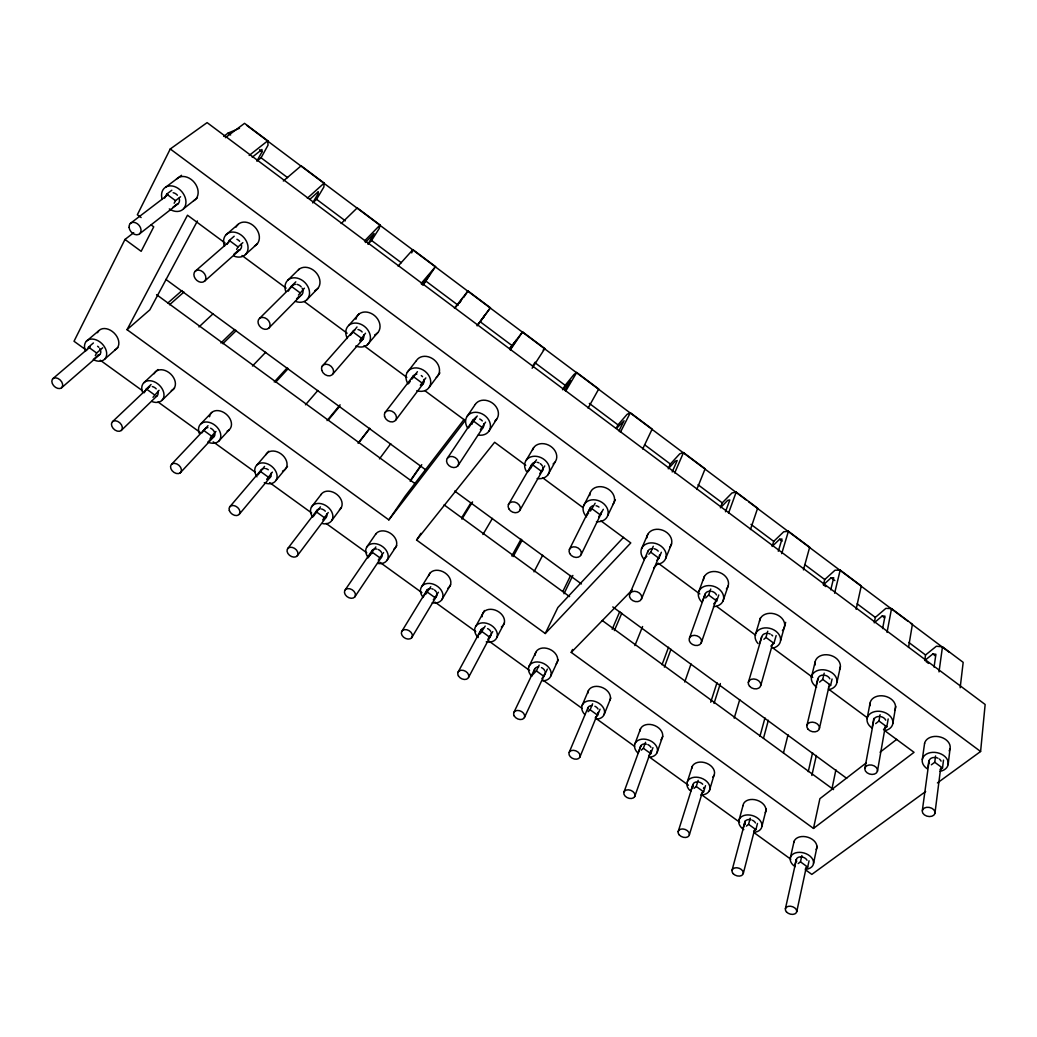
<?xml version="1.0" encoding="UTF-8"?>
<svg xmlns="http://www.w3.org/2000/svg" width="1037" height="1037" viewBox="0 0 1037 1037"><rect width="100%" height="100%" fill="white"/><g stroke="black" fill="none" stroke-linecap="round" stroke-linejoin="round"><path stroke-width="1.5" d="M283.321 181.008L301.158 165.803L324.179 183.082L323.855 187.036L316.57 199.311L312.655 202.876L318.139 193.647L318.268 191.702L310.011 199.169M937.422 782.922L980.6 751.488L985.15 704.486L207.102 122.625L170.262 148.978L137.338 214.763L141.123 217.537M960.171 687.725L963.179 662.345L942.477 646.816L936.372 646.232L925.548 654.982L924.706 660.53M948.129 764.606L950.035 748.908M940.248 769.687L942.516 768.015L943.501 760.095M934.92 813.488A6.481 4.55 12.3 0 0 926.585 807.33A6.481 4.55 12.3 0 0 924.421 814.913A6.481 4.55 12.3 0 0 934.92 813.488L940.663 768.184M931.356 764.787L934.752 762.273L935.581 755.96M927.972 767.302L928.828 760.989M922.347 810.364L929.139 760.562M939.003 671.898L942.477 646.816M922.308 759.447L924.576 743.438M934.065 667.076L935.892 654.282L932.859 653.958L925.872 659.584M908.542 647.399L912.404 624.261L891.522 608.602L885.87 608.369L875.319 617.404L874.243 622.796L882.189 616.004L884.989 616.159L882.604 628.591M892.805 723.657L895.735 706.391M883.498 729.413L886.804 726.807L888.178 718.939M877.445 771.217A6.455 4.641 13.8 0 0 869.019 765.008A6.455 4.641 13.8 0 0 867.075 772.798A6.455 4.641 13.8 0 0 877.445 771.217L885.417 725.719M875.669 723.619L878.974 721.013L880.102 714.739M872.376 726.237L873.828 718.382M864.91 768.145L873.893 719.704A6.209 4.576 13 0 1 879.415 716.463M887.05 632.401L891.522 608.602M867.101 718.641L870.069 703.073M832.037 788.444L835.9 769.804M813.514 863.484L817.13 846.283M796.714 911.821L806.332 866.971M805.399 868.786L807.706 867.088L809.054 860.775M572.567 649.473L571.231 652.403L813.488 828.42L819.891 798.684L865.999 763.076M798.166 863.562L800.473 861.851L801.86 855.564M856.134 609.289L861.267 585.905L840.19 570.104L835.005 570.233L824.739 579.553L823.417 584.79L825.867 586.618M794.718 866.128L796.118 859.829M785.385 908.788L796.377 859.479M836.963 682.307L840.437 666.635M828.498 687.064L830.65 685.263L832.063 679.015M811.854 775.482L816.352 755.48M819.399 728.531L829.444 684.433M790.22 858.338L794.109 841.266M808.251 771.658L812.58 752.758M819.528 682.113L822.73 679.416L824.195 673.182M816.339 684.822L817.817 678.587M806.903 725.524L818.128 678.457M834.616 593.203L840.19 570.104M811.362 677.446L815.16 661.891M341.173 223.512L357.247 207.88L380.073 224.99L379.205 228.529L371.57 240.467L367.954 244.226L374.098 233.506L365.361 242.502M830.754 589.82L833.722 577.752L831.143 577.79L823.417 584.79M783.466 752.94L788.055 734.727M761.962 826.178L766.356 808.899M753.64 831.389L755.895 829.626L757.477 823.456M743.296 873.439L754.599 829.756M746.355 826.113L748.584 824.337L750.218 818.193M732.005 870.445L744.89 822.263M742.998 828.77L745.059 821.084M763.478 738.318L768.352 720.287M738.772 821.161L743.01 805.568M759.927 736.335L764.982 717.876M803.429 569.883L809.677 547.212L788.418 531.268L783.7 531.774L773.719 541.379L772.137 546.447L779.655 539.24L782.002 539.02L778.281 551.243M780.589 640.568L785.67 622.343M760.769 685.431L772.513 644.171M770.828 646.116L773.939 643.329L776.143 635.564M763.893 639.285L765.954 637.418L767.756 631.235M759.758 643.018L761.586 636.835M748.325 682.476L761.819 636.835A6.17 4.744 17 0 1 767.069 633.322M734.196 718.174L739.731 699.638M709.386 790.674L714 775.339M781.704 553.641L788.418 531.268M755.792 633.335L760.471 617.832M701.44 793.655L703.617 791.827L705.497 785.67M689.398 834.707L702.451 792.048M694.077 788.34L696.255 786.5L698.16 780.368M690.823 791.088L692.768 784.957M678.133 831.765L692.962 784.711M714.026 703.423L720.352 683.552M710.721 702.218L717.008 682.709M687.427 781.522L692.288 766.317M750.438 529.544L757.632 508.182L736.192 492.095L731.953 492.977L722.258 502.867L720.43 507.78L727.728 500.34L729.815 499.938L725.485 511.76M723.022 601.019L728.168 585.853M713.689 603.871L716.697 600.98L718.771 594.966M701.168 643.109A6.403 4.887 20.2 0 0 694.453 635.344A6.403 4.887 20.2 0 0 690.473 642.862A6.403 4.887 20.2 0 0 701.168 643.109L716.554 598.699A6.157 4.809 19.7 0 1 715.789 599.71M684.731 682.009L691.031 663.939M656.991 752.771L662.773 736.322M705.627 597.921L708.634 595.018L710.747 589.029M634.67 796.636A5.846 4.083 21.9 0 0 628.422 789.818A5.846 4.083 21.9 0 0 625.065 796.053A5.846 4.083 21.9 0 0 634.67 796.636L651.106 750.568A5.639 4.044 21.6 0 1 650.432 751.41M648.695 755.545L650.808 753.653L652.947 747.651M702.632 600.812L704.784 594.823M689.553 637.794L705.367 593.605M411.728 252.911L412.907 249.632L435.527 266.587L423.653 284.268M698.925 591.284L704.395 576.287M728.531 513.159L736.192 492.095M641.281 750.179L643.381 748.286L645.545 742.298M638.131 753.031L640.866 745.551M624.093 791.724L640.879 745.836M664.38 667.128L670.991 649.266M635.007 743.633L640.516 728.817M662.021 664.769L668.567 647.218M634.903 645.597L642.577 626.529M696.799 489.438L705.134 468.802L683.5 452.573L679.741 453.843L670.356 464.032L668.256 468.776L675.333 461.115L677.187 460.519L672.209 471.939M665.624 558.541L671.587 543.894M604.13 714.532L610.806 698.057M579.826 757.23A5.846 4.135 23.9 0 0 573.448 750.308A5.846 4.135 23.9 0 0 570.298 756.738A5.846 4.135 23.9 0 0 579.826 757.23L598.245 712.341A5.639 4.096 23.7 0 1 597.61 713.21M595.562 717.137L597.61 715.193L600.06 709.204M641.41 599.166A6.403 4.965 23.1 0 0 634.553 591.284A6.403 4.965 23.1 0 0 630.82 599.036A6.403 4.965 23.1 0 0 641.41 599.166L658.547 557.712M656.952 560.213L658.897 558.23L661.36 552.267M588.083 711.732L590.105 709.775L592.607 703.812M569.209 752.305L588.005 707.61M648.825 554.199L650.756 552.202L653.258 546.279M582.133 705.419L588.459 690.564M629.77 593.851L647.956 551.14M614.384 630.6L621.785 613.204M612.167 629.329L619.789 611.545M641.514 548.832L647.788 534.34M674.698 472.911L683.5 452.573M550.816 675.968L558.23 659.934M541.962 678.405L543.932 676.383L547.342 669.111M524.463 717.461L544.931 673.778M642.681 448.969L652.169 429.072L630.34 412.7L627.074 414.359L617.987 424.859L616.224 428.281M531.475 675.994L536.375 670.913L539.136 665.119M607.682 515.661L615.369 499.64M513.833 712.523L534.664 669.034M420.944 533.342L416.602 540.044L545.255 633.516L557.854 607.526L623.522 537.335M581.057 554.795L601.227 513.367M598.673 517.113L603.327 509.31M563.985 593.747L572.865 575.431M528.792 666.856L535.792 652.416M562.897 591.362L570.622 575.509M590.455 511.047L595.147 503.256M133.721 232.69L124.971 239.456L74.016 341.264L85.838 349.806M569.378 549.467L589.988 508.26M589.599 509.465L586.735 515.182L588.588 513.108M583.546 505.978L590.118 493.016M620.385 432.299L630.34 412.7M87.186 349.754L88.521 347.136L93.408 342.962M164.702 198.015L166.685 194.126L171.818 190.238M618.933 430.835L624.08 420.75L616.613 428.294M95.3 355.613L96.648 353.021L102.702 347.771M174.164 203.226L175.499 200.647L180.581 196.719M534.016 571.841L542.688 555.223M497.021 637.042L504.449 622.887M425.001 390.793L465.237 420.542L388.849 519.887L127.032 329.662L187.49 215.216L225.133 243.047M487.883 639.323L492.782 631.585M468.594 677.33L491.136 634.877M197.419 220.972L149.808 309.869L127.032 329.662M480.261 633.814L485.186 626.089M457.939 672.391L480.844 630.133M477.435 636.964L480.481 631.339M252.211 157.222L261.933 149.509L262.089 151.674L256.865 161.163L261.065 157.78L268.026 145.18L267.779 140.773L244.538 123.338L225.366 137.675M513.146 556.597L522.155 540.186M476.035 625.907L484.486 610.495M511.811 555.988L521.054 539.188M588.083 408.137L598.725 388.992L576.715 372.477L573.954 374.526L565.165 385.336L562.547 389.731L570.506 380.618L564.763 390.327M144.247 392.764L146.36 388.953L151.065 384.507M227.194 244.213L229.307 240.454L234.181 236.216M547.925 474.803L554.989 462.178M236.617 249.411L238.03 246.91L242.852 242.645M152.996 397.301L159.076 390.301M539.81 473.598L544.736 465.937M520.094 509.971L542.714 470.072M531.942 464.861L527.937 471.744L536.479 459.832M508.389 504.643L531.462 464.978M526.239 460.234L533.588 447.777M482.931 534.509L492.419 518.396M441.723 599.879L450.667 584.764M565.58 391.312L576.715 372.477M433.31 599.892L438.418 592.244M411.65 637.781A5.911 4.265 30.7 0 0 406.893 629.783A5.911 4.265 30.7 0 0 402.084 635.448A5.911 4.265 30.7 0 0 411.65 637.781L436.305 596.573M477.137 325.864L490.41 307.756L467.998 290.943L463.565 297.619M202.111 432.805L203.602 430.342L211.587 436.11L215.942 431.457M288.325 291.177L291.293 286.303L295.804 281.844M402.084 630.911L427.101 589.923M422.915 597.584L425.416 593.488M425.624 594.331L430.757 586.709M298.449 295.117L304.398 288.195M210.083 438.56L211.587 436.11M421.683 586.605L430.07 573.007M461.841 517.489L471.083 502.569M461.893 519.122L472.548 501.895M532.124 368.252L544.814 348.562L522.596 331.892L509.711 348.626M488.92 431.159L496.775 419.026M532.538 366.23L535.157 362.172M480.377 429.642L485.575 422.15M457.861 465.859A6.494 5.12 33.6 0 0 452.78 456.591A6.494 5.12 33.6 0 0 447.297 463.578A6.494 5.12 33.6 0 0 457.861 465.859L483.009 427.516M257.954 474.92L264.526 466.43M350.415 335.314L357.013 326.966M387.021 560.33L396.756 545.682M266.652 479.444L272.394 472.12M359.735 340.447L365.517 333.253M354.784 596.923A5.95 4.291 33.2 0 0 349.845 588.783A5.95 4.291 33.2 0 0 345.243 594.642A5.95 4.291 33.2 0 0 354.784 596.923L381.577 556.999M468.568 427.879L475.659 417.302M472.004 423.459L477.24 415.967M378.259 560.097L383.573 552.565M447.414 458.173L472.989 420.102M467.065 416.459L475.205 404.508M510.1 349.443L516.465 340.136L509.906 348.497M371.518 552.565L367.902 557.854L375.848 546.966M510.269 349.949L522.596 331.892M422.824 285.253L429.487 274.999L421.463 284.449M345.127 589.988L372.296 550.284M388.849 519.887L405.182 496.153L464.07 419.441M410.198 481.337L421.761 464.667M366.839 546.953L375.938 533.783M410.678 480.079L420.711 465.639M459.339 303.141L461.089 300.691M313.226 516.607L320.433 506.873M408.617 383.586L410.25 381.292M411.896 379.011L417.418 371.687M483.372 317.374L484.318 316.065L477.577 325.125M322.701 519.952L328.236 512.524M420.348 385.271L425.844 377.922M379.464 458.872L390.755 443.693M331.84 520.418L341.406 507.534M477.357 325.346L490.41 307.756M429.344 387.086L439.921 372.879M297.373 555.689A6.002 4.317 35.6 0 0 292.265 547.406A6.002 4.317 35.6 0 0 287.884 553.46A6.002 4.317 35.6 0 0 297.373 555.689L326.357 517.074M395.693 420.166L423.394 383.418M287.625 548.69L316.985 510.295M311.502 506.937L321.327 494.221M385.129 412.402L413.27 375.925M358.063 443.227L369.587 428.372M359.087 442.371L369.898 428.411M407.321 372.257L416.252 360.824M454.439 308.209L467.998 290.943M454.932 308.196L461.919 299.291M416.602 540.044L494.623 442.268L525.746 465.276M327.07 420.581L340.097 404.819M328.418 419.946L339.708 406.271M276.153 480.144L287.482 466.469M239.43 514.067L270.644 476.774M367.409 344.738L377.637 332.747M229.592 507.002L261.181 469.942M421.242 283.386L435.527 266.587M257.163 464.732L268.777 451.238M305.487 404.806L317.866 390.469M332.89 373.994L363.196 338.892M322.222 366.152L352.969 331.321M348.73 325.449L359.243 313.68M398.104 266.094L412.907 249.632M274.222 381.953L287.132 367.941M275.596 382.29L288.273 368.498M218.522 441.373L229.268 429.72M207.815 442.229L214.348 435.229M180.192 472.898A6.131 4.342 40.2 0 0 176.899 463.967A6.131 4.342 40.2 0 0 170.872 468.594A6.131 4.342 40.2 0 0 180.192 472.898L213.674 436.953M545.255 633.516L630.781 542.921L600.954 520.872M171.766 464.083L208.009 425.701M200.75 423.939L211.755 412.454M252.458 366.035L265.718 352.256M644.962 558.204L646.894 556.208M306.732 299.862L317.84 288.442M364.518 240.973L380.073 224.99M571.231 652.403L632.259 589.859M653.725 567.861L658.249 563.234L699.806 593.942M296.569 298.837L298.799 296.582M268.544 328.366A6.728 5.172 43.8 0 0 265.291 318.048A6.728 5.172 43.8 0 0 258.317 323.713A6.728 5.172 43.8 0 0 268.544 328.366L301.534 294.91M259.535 318.398L292.94 285.266M222.825 343.714L236.371 330.466M287.716 280.301L299.136 269.114M161.876 400.438L174.514 388.11M220.933 342.988L234.725 329.533M121.186 430.524A6.209 4.342 42.3 0 0 117.687 421.398A6.209 4.342 42.3 0 0 111.84 426.207A6.209 4.342 42.3 0 0 121.186 430.524L156.963 395.953M112.605 421.579L148.771 387.268M143.832 382.77L157.922 369.535M198.974 326.94L213.129 313.705M543.181 350.078L544.814 348.562M307.354 198.223L324.179 183.082M245.445 254.532L257.474 243.708M233.779 254.402L238.614 250.111M204.47 281.273A6.844 5.172 46.6 0 0 200.958 270.722A6.844 5.172 46.6 0 0 194.23 276.62A6.844 5.172 46.6 0 0 204.47 281.273L240.169 249.528M169.537 304.761L183.951 292.045M167.916 302.934L181.993 290.567M104.724 359.113L117.816 347.615M93.278 359.515L98.126 355.302M195.28 271.15L230.201 240.791M61.624 387.747A6.3 4.342 44.2 0 0 57.891 378.427A6.3 4.342 44.2 0 0 52.265 383.431A6.3 4.342 44.2 0 0 61.624 387.747L99.746 354.589M226.092 234.699L238.095 224.407M52.874 378.661L90.193 346.799M86.395 341.212L98.554 330.933M249.165 155.459L267.779 140.773M183.549 208.761L197.393 197.821M139.736 233.701L178.195 203.693M172.764 207.4L176.575 204.432M880.076 752.201L896.733 739.342M130.351 223.422L168.007 194.71M813.488 828.42L914.051 752.331L884.185 730.255M166.063 186.919L181.527 175.292M223.681 136.378L228.075 133.099L239.482 128.277M925.652 791.503L811.828 874.398L805.256 869.667M88.521 347.136L96.648 353.021M146.36 388.953L154.422 394.786M260.326 471.355L268.233 477.072M316.531 511.98L324.374 517.657M372.231 552.254L380.009 557.867M427.438 592.166L435.138 597.727M482.153 631.714L489.775 637.236M536.375 670.913L543.932 676.383M590.105 709.775L597.61 715.193M643.381 748.286L650.808 753.653M696.255 786.5L703.617 791.827M748.584 824.337L755.895 829.626M800.473 861.851L807.706 867.088M100.278 360.241L142.289 390.599M158.039 401.98L200.05 432.338M213.181 441.827L255.193 472.185M269.633 482.62L311.644 512.978M326.085 523.413L366.787 552.812M379.905 562.3L421.916 592.658M435.047 602.147L475.75 631.559M488.868 641.035L529.57 670.446M542.701 679.935L582.081 708.388M595.212 717.876L634.592 746.342M649.032 756.777L688.425 785.229M701.543 794.718L739.627 822.224M754.068 832.659L790.816 859.232M156.587 294.677L415.344 483.851M444.095 504.863L569.559 596.586M602.225 620.476L833.541 789.585M124.971 239.456L141.162 251.33L153.735 226.831L151.208 224.977M165.842 279.381L425.909 469.968M454.66 491.045L581.42 583.935M612.789 606.93L846.723 778.359M166.685 194.126L175.499 200.647M229.307 240.454L238.03 246.91M291.293 286.303L299.939 292.706M352.761 331.775L361.317 338.101M413.53 376.729L422.007 382.99M473.715 421.242L482.101 427.451M533.303 465.315L541.612 471.459M592.308 508.973L600.54 515.052M650.756 552.202L658.897 558.23M708.634 595.018L716.697 600.98M765.954 637.418L773.939 643.329M822.73 679.416L830.65 685.263M878.974 721.013L886.804 726.807M934.752 762.273L942.516 768.015M242.01 255.517L286.134 288.143M304.295 301.573L347.123 333.227M364 345.71L406.828 377.364M542.61 477.733L582.807 507.456M716.684 606.425L755.636 635.227M772.513 647.697L812.775 677.459M828.356 688.983L867.308 717.773M170.262 148.978L980.6 751.488M925.989 661.489L928.556 663.408M246.612 125.27L746.173 499.938M748.766 501.882L907.958 621.267M910.538 623.211L949.361 652.325M259.522 149.743L262.089 151.674M779.655 539.24L782.144 541.094M831.143 577.79L834.837 580.551M882.189 616.004L884.626 617.845M932.859 653.958L935.439 655.877M228.075 133.099L230.616 134.991M261.065 157.78L287.586 177.625M316.57 199.311L345.36 220.855M371.57 240.467L401.306 262.724M426.155 281.312L458.134 305.241M480.196 321.755L511.889 345.464M535.014 362.769L565.165 385.336M589.34 403.419L617.987 424.859M644.625 444.782L670.356 464.032M698.031 484.746L722.258 502.867M750.969 524.359L773.719 541.379M804.686 564.556L824.739 579.553M857.171 603.819L875.319 617.404M908.801 642.447L925.548 654.982M535.17 655.215A11.796 8.711 25.9 0 1 549.377 649.136A11.796 8.711 25.9 0 1 556.182 663.874M589.729 495.543A12.859 10.383 26.1 0 1 605.634 487.753A12.859 10.383 26.1 0 1 612.737 504.747M355.885 319.227A13.274 10.655 41.7 0 1 374.577 315.611A13.274 10.655 41.7 0 1 374.642 334.951M532.474 450.058A12.911 10.487 30 0 1 550.595 446.26A12.911 10.487 30 0 1 553.11 463.954M691.692 768.56A11.77 8.4 19.6 0 1 706.741 763.31A11.77 8.4 19.6 0 1 712.652 777.27M793.823 842.524A11.822 8.153 16.4 0 1 807.953 837.274A11.822 8.153 16.4 0 1 816.171 849.549M416.381 360.656A13.118 10.616 37.9 0 1 434.27 359.93A13.118 10.616 37.9 0 1 436.279 377.377M759.499 621.28A12.859 9.955 16.8 0 1 776.389 614.5A12.859 9.955 16.8 0 1 782.429 630.548M320.99 494.662A12.068 8.983 36.1 0 1 337.025 494.545A12.068 8.983 36.1 0 1 339.501 509.724M924.563 743.542A13.001 9.437 11.3 0 1 940.792 737.151A13.001 9.437 11.3 0 1 949.153 750.879M97.504 332.721A12.651 9.035 45.2 0 1 114.122 333.02A12.651 9.035 45.2 0 1 114.951 349.819M176.368 179.245A13.922 10.616 50.3 0 1 194.489 182.642A13.922 10.616 50.3 0 1 193.543 200.802M298.462 269.776A13.455 10.655 45 0 1 316.739 273.392A13.455 10.655 45 0 1 314.859 290.671M265.861 454.712A12.185 9.009 38.6 0 1 282.932 455.502A12.185 9.009 38.6 0 1 282.505 471.161M742.985 805.697A11.796 8.27 17.9 0 1 756.841 800.188A11.796 8.27 17.9 0 1 765.28 812.671M209.526 416.757A12.314 9.035 41 0 1 225.962 413.97A12.314 9.035 41 0 1 227.155 431.081M482.088 616.769A11.835 8.802 28.3 0 1 497.397 611.065A11.835 8.802 28.3 0 1 501.364 626.996M428.787 575.587A11.887 8.879 30.9 0 1 444.873 572.787A11.887 8.879 30.9 0 1 447.88 588.251M870.095 705.691A12.937 9.618 12.8 0 1 884.341 696.073A12.937 9.618 12.8 0 1 894.594 710.423M646.855 537.853A12.833 10.253 22.6 0 1 663.084 530.4A12.833 10.253 22.6 0 1 669.837 547.069M639.972 731.111A11.77 8.516 21.5 0 1 654.736 725.589A11.77 8.516 21.5 0 1 660.945 739.796M587.798 693.325A11.77 8.62 23.6 0 1 600.838 687.012A11.77 8.62 23.6 0 1 609.989 700.079M815.134 665.002A12.885 9.787 14.6 0 1 829.017 655.008A12.885 9.787 14.6 0 1 839.542 669.591M475.322 404.339A13.001 10.564 34 0 1 493.392 403.808A13.001 10.564 34 0 1 494.973 420.866M375.614 534.249A11.964 8.931 33.5 0 1 391.817 534.301A11.964 8.931 33.5 0 1 393.93 549.156M703.449 579.761A12.833 10.111 19.5 0 1 720.002 572.657A12.833 10.111 19.5 0 1 726.393 589.003M236.112 227.051A13.675 10.642 47.9 0 1 254.739 226.896A13.675 10.642 47.9 0 1 254.493 245.963M154.137 373.748A12.483 9.035 43.2 0 1 170.898 374.214A12.483 9.035 43.2 0 1 171.299 390.625M99.759 348.549A6.066 4.291 44.9 0 1 97.582 355.419M97.595 346.267A6.066 4.291 44.9 0 1 98.787 347.304M85.591 351.387A12.82 9.074 44.9 0 1 92.565 339.06A12.82 9.074 44.9 0 1 106.642 352.774A12.82 9.074 44.9 0 1 94.73 360.293M179.155 198.197A6.676 5.055 50 0 1 175.746 204.756M173.166 192.739A6.676 5.055 50 0 1 177.418 195.241M162.2 199.441A14.103 10.681 50 0 1 172.557 186.051A14.103 10.681 50 0 1 185.843 203.732A14.103 10.681 50 0 1 169.316 208.93M647.606 552.371A6.157 4.887 22.7 0 1 652.571 548.586M654.14 548.754A6.157 4.887 22.7 0 1 658.197 551.14M659.519 555.002A6.157 4.887 22.7 0 1 659.169 556.234M644.314 559.539A13.001 10.305 22.7 0 1 646.777 543.751A13.001 10.305 22.7 0 1 665.261 551.204A13.001 10.305 22.7 0 1 656.317 564.374M210.602 428.216A5.911 4.291 40.8 0 1 214.918 433.816A5.911 4.291 40.8 0 1 211.418 437.705M204.458 430.29A5.911 4.291 40.8 0 1 207.867 427.62M199.402 433.609A12.47 9.074 40.8 0 1 207.167 422.007A12.47 9.074 40.8 0 1 220.803 435.371A12.47 9.074 40.8 0 1 208.268 442.28M302.156 288.221A6.455 5.081 44.7 0 1 300.367 295.584M291.566 287.534A6.455 5.081 44.7 0 1 295.48 284.294M296.984 284.384A6.455 5.081 44.7 0 1 301.184 286.86M285.784 291.591A13.637 10.72 44.7 0 1 294.949 277.799A13.637 10.72 44.7 0 1 309.544 292.771A13.637 10.72 44.7 0 1 295.273 301.313M270.955 473.248A5.846 4.291 38.4 0 1 267.572 478.29M260.637 472.185A5.846 4.291 38.4 0 1 264.254 468.413M265.615 468.543A5.846 4.291 38.4 0 1 268.298 469.774M256.956 476.826A12.327 9.048 38.4 0 1 261.83 462.917A12.327 9.048 38.4 0 1 277.035 475.231A12.327 9.048 38.4 0 1 264.266 482.736M436.901 593.307A5.704 4.226 30.8 0 1 435.449 597.299M426.531 593.19A5.704 4.226 30.8 0 1 430.381 588.588M431.768 588.757A5.704 4.226 30.8 0 1 433.155 589.236M434.438 589.988A5.704 4.226 30.8 0 1 436.383 592.088M422.228 596.197A12.029 8.905 30.8 0 1 427.387 583.468A12.029 8.905 30.8 0 1 442.747 593.631A12.029 8.905 30.8 0 1 432.209 602.795M542.882 467.402A6.196 4.991 29.9 0 1 541.042 472.068M531.307 467.648A6.196 4.991 29.9 0 1 535.857 462.191M537.399 462.346A6.196 4.991 29.9 0 1 538.929 462.839M540.316 463.669A6.196 4.991 29.9 0 1 542.377 466.028M526.329 471.265A13.079 10.539 29.9 0 1 532.785 456.397A13.079 10.539 29.9 0 1 549.416 467.57A13.079 10.539 29.9 0 1 537.127 478.511M491.227 632.609A5.665 4.187 28.3 0 1 488.518 636.925M480.624 631.222A5.665 4.187 28.3 0 1 483.449 628.059M487.559 628.591A5.665 4.187 28.3 0 1 490.734 631.416M478.187 637.561A11.977 8.827 28.3 0 1 480.105 623.25A11.977 8.827 28.3 0 1 496.904 632.155A11.977 8.827 28.3 0 1 486.249 641.838M157.793 391.39A5.989 4.304 42.9 0 1 155.965 396.523M148.058 388.136A5.989 4.304 42.9 0 1 149.769 386.697M152.322 386.581A5.989 4.304 42.9 0 1 156.198 388.849M142.756 392.686A12.638 9.074 42.9 0 1 150.132 380.722A12.638 9.074 42.9 0 1 163.976 394.254A12.638 9.074 42.9 0 1 151.752 401.475M587.81 709.762A5.639 4.096 23.7 0 1 592.114 705.588M594.914 706.275A5.639 4.096 23.7 0 1 598.025 709.036M584.92 714.649A11.913 8.646 23.7 0 1 586.761 701.271A11.913 8.646 23.7 0 1 603.625 708.271A11.913 8.646 23.7 0 1 595.873 719.185M705.017 596.081A6.157 4.809 19.7 0 1 710.099 591.155M711.667 591.336A6.157 4.809 19.7 0 1 716.502 594.914M701.479 601.771A13.001 10.163 19.7 0 1 704.369 586.385A13.001 10.163 19.7 0 1 722.828 593.851A13.001 10.163 19.7 0 1 713.469 606.619M881.009 716.684A6.209 4.576 13 0 1 885.715 720.158M872.169 728.117A13.105 9.657 13 0 1 871.132 713.041A13.105 9.657 13 0 1 890.835 716.917A13.105 9.657 13 0 1 884.976 730.631M382.07 553.641A5.729 4.252 33.4 0 1 379.646 558.217M371.816 553.641A5.729 4.252 33.4 0 1 376.872 549.04M378.259 549.519A5.729 4.252 33.4 0 1 381.525 552.41M367.629 556.752A12.107 8.97 33.4 0 1 372.4 543.686A12.107 8.97 33.4 0 1 387.877 553.927A12.107 8.97 33.4 0 1 377.688 563.415M483.748 423.627A6.235 5.029 33.9 0 1 482.036 428.424M472.276 424.003A6.235 5.029 33.9 0 1 475.205 418.611M479.703 419A6.235 5.029 33.9 0 1 482.296 420.931M467.441 427.762A13.17 10.629 33.9 0 1 473.455 412.467A13.17 10.629 33.9 0 1 490.216 423.731A13.17 10.629 33.9 0 1 478.329 435.073M601.551 512.097A6.17 4.939 26.2 0 1 599.477 515.285M589.677 509.53A6.17 4.939 26.2 0 1 593.021 505.797M596.055 505.758A6.17 4.939 26.2 0 1 598.971 507.08M586.592 516.906A13.027 10.435 26.2 0 1 589.236 500.469A13.027 10.435 26.2 0 1 607.643 509.4A13.027 10.435 26.2 0 1 596.444 521.689M534.522 671.25A5.652 4.148 25.9 0 1 538.683 666.934M541.47 667.608A5.652 4.148 25.9 0 1 544.619 670.408M545.086 671.561A5.652 4.148 25.9 0 1 544.308 674.672M531.787 676.267A11.938 8.75 25.9 0 1 533.264 662.578A11.938 8.75 25.9 0 1 550.141 669.552A11.938 8.75 25.9 0 1 542.753 680.803M818.089 679.689A6.183 4.654 14.9 0 1 823.508 675.087M825.102 675.294A6.183 4.654 14.9 0 1 829.846 678.807M816.637 687.09A13.053 9.839 14.9 0 1 815.225 671.678A13.053 9.839 14.9 0 1 834.837 675.437A13.053 9.839 14.9 0 1 829.38 689.527M640.568 746.847A5.639 4.044 21.6 0 1 646.505 744.125M647.892 744.605A5.639 4.044 21.6 0 1 650.951 747.34M637.586 752.681A11.9 8.542 21.6 0 1 639.777 739.64A11.9 8.542 21.6 0 1 656.628 746.64A11.9 8.542 21.6 0 1 648.527 757.23M363.702 334.782A6.378 5.081 41.4 0 1 359.696 340.758M352.424 332.553A6.378 5.081 41.4 0 1 355.069 329.701M357.972 329.533A6.378 5.081 41.4 0 1 362.146 331.983M347.369 338.49A13.455 10.72 41.4 0 1 354.693 323.077A13.455 10.72 41.4 0 1 370.429 337.168A13.455 10.72 41.4 0 1 355.795 346.034M326.759 513.626A5.781 4.265 36 0 1 324.477 518.344M316.376 512.485A5.781 4.265 36 0 1 320.122 508.83M321.496 508.973A5.781 4.265 36 0 1 325.307 511.202M312.539 516.97A12.211 9.022 36 0 1 316.92 503.528A12.211 9.022 36 0 1 332.514 513.859A12.211 9.022 36 0 1 322.676 523.672M424.016 379.425A6.3 5.055 37.7 0 1 421.229 384.96M412.48 378.492A6.3 5.055 37.7 0 1 416.848 374.111M421.307 375.563A6.3 5.055 37.7 0 1 422.513 376.677M407.982 383.833A13.3 10.681 37.7 0 1 414.204 367.992A13.3 10.681 37.7 0 1 430.666 380.825A13.3 10.681 37.7 0 1 416.809 390.703M796.701 861.566A5.665 3.876 16.6 0 1 799.838 856.912A5.665 3.876 16.6 0 1 807.019 860.243M795.094 866.647A11.964 8.166 16.6 0 1 793.668 853.671A11.964 8.166 16.6 0 1 811.53 857.625A11.964 8.166 16.6 0 1 806.695 869.226M241.284 244.175A6.559 5.068 47.6 0 1 239.028 250.228M236.903 239.275A6.559 5.068 47.6 0 1 239.612 241.271M224.485 246.3A13.857 10.707 47.6 0 1 233.195 232.068A13.857 10.707 47.6 0 1 248.05 247.247A13.857 10.707 47.6 0 1 234.129 256.165M745.266 824.389A5.652 3.928 18.1 0 1 745.979 820.5A5.652 3.928 18.1 0 1 751.073 819.774M752.46 820.267A5.652 3.928 18.1 0 1 755.454 822.937M743.801 829.613A11.925 8.296 18.1 0 1 742.064 816.339A11.925 8.296 18.1 0 1 759.849 820.202A11.925 8.296 18.1 0 1 755.364 832.115M768.65 633.516A6.17 4.744 17 0 1 770.18 634.035M771.554 634.838A6.17 4.744 17 0 1 772.669 635.875M758.112 643.601A13.014 10.007 17 0 1 760.471 628.966A13.014 10.007 17 0 1 778.904 634.372A13.014 10.007 17 0 1 773.252 648.034M929.359 762.921A6.235 4.485 11.5 0 1 934.791 757.451M936.398 757.684A6.235 4.485 11.5 0 1 937.928 758.216M939.276 758.993A6.235 4.485 11.5 0 1 941.052 761.132M927.195 768.754A13.17 9.476 11.5 0 1 926.521 754.029A13.17 9.476 11.5 0 1 946.314 758.008A13.17 9.476 11.5 0 1 940.053 771.347M693.377 786.889A5.639 3.992 19.7 0 1 697.59 781.885M699.016 782.105A5.639 3.992 19.7 0 1 702.697 784.257M703.851 787.485A5.639 3.992 19.7 0 1 703.501 788.457M689.799 790.388A11.913 8.426 19.7 0 1 692.34 777.659A11.913 8.426 19.7 0 1 709.178 784.685A11.913 8.426 19.7 0 1 700.727 794.951M129.094 227.414A6.961 5.159 49 0 0 138.608 234.44A6.961 5.159 49 0 0 137.467 223.798A6.961 5.159 49 0 0 129.094 227.414M229.346 510.58A6.066 4.329 38 0 0 238.64 514.883A6.066 4.329 38 0 0 235.58 506.134A6.066 4.329 38 0 0 229.346 510.58M508.791 508.752A6.442 5.081 29.9 0 0 519.407 511.098A6.442 5.081 29.9 0 0 514.533 502.012A6.442 5.081 29.9 0 0 508.791 508.752M458.393 675.878A5.885 4.226 28.3 0 0 467.998 678.263A5.885 4.226 28.3 0 0 463.422 670.408A5.885 4.226 28.3 0 0 458.393 675.878M569.676 553.486A6.416 5.029 26.3 0 0 580.331 555.897A6.416 5.029 26.3 0 0 575.652 546.979A6.416 5.029 26.3 0 0 569.676 553.486M514.196 715.932A5.859 4.187 26.1 0 0 523.841 718.369A5.859 4.187 26.1 0 0 519.42 710.656A5.859 4.187 26.1 0 0 514.196 715.932M808.043 729.218A6.429 4.718 15.6 0 0 818.932 729.685A6.429 4.718 15.6 0 0 812.489 722.154A6.429 4.718 15.6 0 0 808.043 729.218M321.755 370.326A6.637 5.159 40.7 0 0 331.957 374.966A6.637 5.159 40.7 0 0 328.949 364.881A6.637 5.159 40.7 0 0 321.755 370.326M384.558 416.459A6.559 5.146 37.2 0 0 394.734 421.1A6.559 5.146 37.2 0 0 391.973 411.235A6.559 5.146 37.2 0 0 384.558 416.459M786.448 911.912A5.872 3.902 17.1 0 0 796.299 912.754A5.872 3.902 17.1 0 0 790.401 906.221A5.872 3.902 17.1 0 0 786.448 911.912M733.133 873.634A5.859 3.967 18.5 0 0 742.907 874.398A5.859 3.967 18.5 0 0 736.905 867.762A5.859 3.967 18.5 0 0 733.133 873.634M749.544 686.248A6.416 4.809 17.7 0 0 760.341 686.611A6.416 4.809 17.7 0 0 753.769 678.963A6.416 4.809 17.7 0 0 749.544 686.248M679.339 835.018A5.846 4.018 20.1 0 0 689.035 835.692A5.846 4.018 20.1 0 0 682.903 828.965A5.846 4.018 20.1 0 0 679.339 835.018"/></g></svg>
